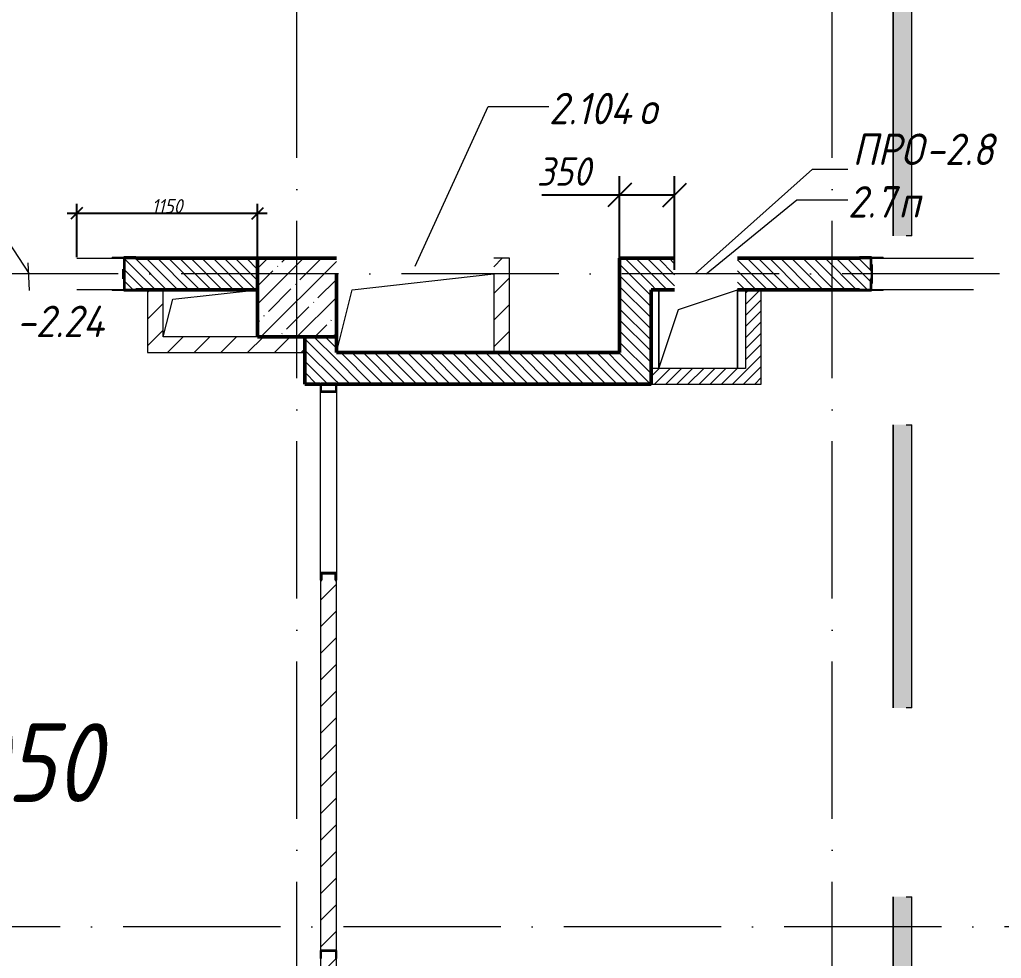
# Model space of a CAD drawing. Header units: millimetres. Extents: x -537608 to 253996, y -217170 to 186033.
# Drawn here: x -166360 to -160122, y -55107 to -49141 of the extents above; entities that cross this region are included whole.
import ezdxf

# ---------------------------------------------------------------- set-up
doc = ezdxf.new("R2010")
doc.units = ezdxf.units.MM
doc.linetypes.add('50_200_ШТРИХ_1Т_ш5_п1_п1_', pattern=[1400, 1000, -200, 0, -200])
for name, color, linetype, lineweight in [('A-____-____-DIMS', 7, 'Continuous', 9), ('A-FLOR-____-OTLN', 7, 'Continuous', 9), ('A-GENM-____-IDEN', 7, 'Continuous', 9), ('A-GENM-____-MCUT', 7, 'Continuous', 25), ('A-GENM-____-OTLN', 7, 'Continuous', 9), ('A-GENM-____-OTLN-1', 7, 'Continuous', 25), ('A-GLAZ-____-IDEN', 7, 'Continuous', 9), ('A-GLAZ-____-OTLN', 7, 'Continuous', 9), ('A-WALL-____-MCUT-2', 7, 'Continuous', 50), ('A-WALL-____-PATT-1', 7, 'Continuous', 9), ('A-WALL-FNSH-MCUT-1', 7, 'Continuous', 9), ('I-WALL-____-OTLN', 7, 'Continuous', 9), ('S-COLS-____-MCUT', 7, 'Continuous', 50), ('S-COLS-____-OTLN', 7, 'Continuous', 9), ('S-GRID-____-OTLN-1', 7, '50_200_ШТРИХ_1Т_ш5_п1_п1_', 9), ('Марки помещений', 7, 'Continuous', 9)]:
    doc.layers.add(name, color=color, linetype=linetype, lineweight=lineweight)
doc.layers.add('A-GLAZ-____-OTLN-1', color=7, linetype='Continuous', lineweight=9, true_color=0xc0c0c0)
doc.styles.add('ISOCPEUR_I_10', font='isocpeui.ttf', dxfattribs={"width": 0.9, "height": 180})
doc.styles.add('ISOCPEUR_I_3', font='isocpeui.ttf', dxfattribs={"width": 0.85, "height": 2.2})
doc.styles.add('ISOCPEUR_I_7', font='isocpeui.ttf', dxfattribs={"width": 0.9, "height": 90})
doc.styles.add('ISOCPEUR_I_9', font='isocpeui.ttf', dxfattribs={"width": 0.9, "height": 250})
doc.dimstyles.new('ISO-1_8_0_9К_СРЕДНИЙ_Кладочные_2', dxfattribs={"dimscale": 304.8, "dimtxt": 89.638306, "dimasz": 0.246063, "dimexe": 0.19685, "dimexo": 0, "dimgap": 0, "dimtad": 1, "dimdec": 3, "dimrnd": 0.001, "dimdsep": 46, "dimtxsty": 'ISOCPEUR_I_7', "dimblk1": 'OBLIQUE', "dimblk2": 'OBLIQUE', "dimsah": 1, "dimcen": 0.09, "dimdle": 0.19685, "dimazin": 0, "dimtfac": 1, "dimtdec": 4, "dimtix": 1, "dimtmove": 1, "dimatfit": 3, "dimfxl": 1, "dimtvp": 1, "dimtolj": 1, "dimtzin": 0, "dimarcsym": 2})
doc.dimstyles.new('ISO-1_8_0_9К_СРЕДНИЙ_Кладочные_3', dxfattribs={"dimscale": 304.8, "dimtxt": 179.276612, "dimasz": 0.492126, "dimexe": 0.393701, "dimexo": 0, "dimgap": 0, "dimtad": 1, "dimdec": 3, "dimrnd": 0.001, "dimdsep": 46, "dimtxsty": 'ISOCPEUR_I_10', "dimblk1": 'OBLIQUE', "dimblk2": 'OBLIQUE', "dimsah": 1, "dimcen": 0.09, "dimdle": 0.393701, "dimazin": 0, "dimtfac": 1, "dimtdec": 4, "dimtix": 1, "dimtmove": 0, "dimatfit": 3, "dimfxl": 1, "dimtvp": 1, "dimtolj": 1, "dimtzin": 0, "dimarcsym": 2})
pattern_1 = [(45, (-184647.67, -56738.29), (-84.8528, 84.8528), [])]
pattern_2 = [(135, (-184647.673, -56738.29), (-35.35534, -35.35534), [])]
pattern_3 = [(45, (-184647.673, -56738.29), (-35.35534, 35.35534), [])]

# ---------------------------------------------------------------- blocks, each defined once
blk = doc.blocks.new('BSC_Колонна _Прямоугольная - 500х500-V72-АР1_План отверстий 2 этажа в осях 1-64_А-ГГ')
at = {"layer": 'S-COLS-____-OTLN'}
h = blk.add_hatch(dxfattribs=at)
h.set_pattern_fill('FP_101', color=256, style=0, pattern_type=2)
h.set_pattern_definition([(45, (-20050, -5831.04), (-114.0493, 114.0493), []), (45, (-19935.95, -5831.04), (-114.0493, 114.0493), [201.613, -40.323, 3.353, -36.97])])
h.paths.add_polyline_path([(-250, -250), (250, -250), (250, 250), (-250, 250), (-250, 150)], flags=0)
at = {"layer": 'S-COLS-____-MCUT'}
for p, q in [((250, 250), (-250, 250)), ((-250, 250), (-250, -250)), ((250, -250), (250, 150)), ((-250, -250), (250, -250))]:
    blk.add_line(p, q, dxfattribs=at)
blk = doc.blocks.new('АР_Перемычка - АР_Перемычка-28448550-АР1_План отверстий 2 этажа в осях 1-64_А-ГГ')
at = {"layer": 'A-GENM-____-OTLN'}
blk.add_line((-350, -100), (-342, -100), dxfattribs=at)
blk = doc.blocks.new('154_Фахверк_СКБ_Швеллер - Тип_100_3550_1-28320239-АР1_План отверстий 2 этажа в осях 1-64_А-ГГ')
at = {"layer": 'A-GENM-____-MCUT'}
for p, q in [((175, 50), (125, 50)), ((125, 50), (125, -50)), ((128, 47), (175, 47)), ((128, -47), (128, 47)), ((175, 47), (175, 50)), ((125, -50), (175, -50)), ((175, -47), (128, -47)), ((175, -50), (175, -47))]:
    blk.add_line(p, q, dxfattribs=at)
blk = doc.blocks.new('154_Стойка_СКБ_Швеллер - СМ-2180_100-28318692-АР1_План отверстий 2 этажа в осях 1-64_А-ГГ')
at = {"layer": 'A-GENM-____-MCUT'}
for p, q in [((171, 50), (125, 50)), ((125, 50), (125, -50)), ((129.5, 42.4), (171, 42.4)), ((129.5, -42.4), (129.5, 42.4)), ((171, 42.4), (171, 50)), ((125, -50), (171, -50)), ((171, -42.4), (129.5, -42.4)), ((171, -50), (171, -42.4))]:
    blk.add_line(p, q, dxfattribs=at)
blk = doc.blocks.new('154_Фахверк_СКБ_Швеллер - Тип_100_3550-28487752-АР1_План отверстий 2 этажа в осях 1-64_А-ГГ')
at = {"layer": 'A-GENM-____-MCUT'}
for p, q in [((175, 50), (125, 50)), ((125, 50), (125, -50)), ((128, 47), (175, 47)), ((128, -47), (128, 47)), ((175, 47), (175, 50)), ((125, -50), (175, -50)), ((175, -47), (128, -47)), ((175, -50), (175, -47))]:
    blk.add_line(p, q, dxfattribs=at)
blk = doc.blocks.new('154_Стойка_СКБ_Уголок - СМ-2180_200-28268025-АР1_План отверстий 2 этажа в осях 1-64_А-ГГ')
at = {"layer": 'A-GENM-____-MCUT'}
for p, q in [((125, 156), (125, 81)), ((200, 156), (125, 156)), ((131, 81), (131, 150)), ((131, 150), (200, 150)), ((200, 150), (200, 156)), ((125, 81), (131, 81)), ((131, 19), (125, 19)), ((125, 19), (125, -56)), ((131, -50), (131, 19)), ((125, -56), (200, -56)), ((200, -50), (131, -50)), ((200, -56), (200, -50))]:
    blk.add_line(p, q, dxfattribs=at)
blk = doc.blocks.new('Стойка_Влож_Уголок_Опорный - Уголок-28213941-АР1_План отверстий 2 этажа в осях 1-64_А-ГГ')
at = {"layer": 'A-GENM-____-OTLN'}
for p, q in [((-212, -6), (-212, 0)), ((0, 0), (0, -6)), ((-212, -75), (-212, -6)), ((-212, -6), (-206, -6)), ((-6, -6), (0, -6)), ((0, -6), (0, -75)), ((-212, -75), (-206, -75)), ((-6, -75), (0, -75))]:
    blk.add_line(p, q, dxfattribs=at)
blk = doc.blocks.new('154_Стойка_СКБ_Уголок - СМ-2480_200-28346303-АР1_План отверстий 2 этажа в осях 1-64_А-ГГ')
at = {"layer": 'A-GENM-____-MCUT'}
for p, q in [((125, 156), (125, 81)), ((200, 156), (125, 156)), ((131, 81), (131, 150)), ((131, 150), (200, 150)), ((200, 150), (200, 156)), ((125, 81), (131, 81)), ((131, 19), (125, 19)), ((125, 19), (125, -56)), ((131, -50), (131, 19)), ((125, -56), (200, -56)), ((200, -50), (131, -50)), ((200, -56), (200, -50))]:
    blk.add_line(p, q, dxfattribs=at)
blk = doc.blocks.new('Стойка_Влож_Полоса боковая - Полоса-28213942-АР1_План отверстий 2 этажа в осях 1-64_А-ГГ')
at = {"layer": 'A-GENM-____-OTLN'}
for p, q in [((-5, 60), (0, 60)), ((-5, -60), (-5, 60)), ((0, 31), (0, -31)), ((0, -60), (-5, -60))]:
    blk.add_line(p, q, dxfattribs=at)
blk = doc.blocks.new('AR_Отверстие прямоугольное _в плите_ - AR_Отверстие прямоугольное _в плите_-30459293-АР1_План отверстий 2 этажа в осях 1-64_А-ГГ')
at = {"layer": 'A-GENM-____-OTLN'}
for p, q in [((-250, 250), (-250, -250)), ((-125, 125), (250, 250)), ((250, -250), (250, 250)), ((-250, -250), (-125, 125))]:
    blk.add_line(p, q, dxfattribs=at)
blk = doc.blocks.new('AR_Отверстие прямоугольное _в плите_ - AR_Отверстие прямоугольное _в плите_-30552555-АР1_План отверстий 2 этажа в осях 1-64_А-ГГ')
at = {"layer": 'A-GENM-____-OTLN'}
for p, q in [((-240, 90), (300, 150)), ((-300, -150), (-240, 90))]:
    blk.add_line(p, q, dxfattribs=at)
blk = doc.blocks.new('AR_Отверстие прямоугольное _в плите_ - AR_Отверстие прямоугольное _в плите_-30552705-АР1_План отверстий 2 этажа в осях 1-64_А-ГГ')
at = {"layer": 'A-GENM-____-OTLN'}
for p, q in [((-400, 150), (500, 250)), ((-500, -250), (-400, 150))]:
    blk.add_line(p, q, dxfattribs=at)
blk = doc.blocks.new('Отлив_СКБ - Отлив витража_120_НВФ-V194-АР1_План отверстий 2 этажа в осях 1-64_А-ГГ')
at = {"layer": 'A-GLAZ-____-OTLN-1'}
for points in [[(1800, -2), (1800, 0), (0, 0), (0, -2), (1544.5, -2)], [(1544.5, -120), (1800, -120), (1800, -2), (0, -2), (0, -120)]]:
    blk.add_hatch(color=256, dxfattribs=at).paths.add_polyline_path(points, flags=0)
at = {"layer": 'A-GLAZ-____-OTLN'}
for p, q in [((0, 0), (1800, 0)), ((1800, -2), (0, -2)), ((0, -120), (0, -83)), ((0, -120), (1800, -120)), ((1800, -83), (1800, -120))]:
    blk.add_line(p, q, dxfattribs=at)
blk = doc.blocks.new('_Oblique')
at = {"color": 0, "linetype": 'ByBlock', "lineweight": -2}
blk.add_line((-0.5, -0.5), (0.5, 0.5), dxfattribs=at)
blk = doc.blocks.new('*D2391')
at = {"layer": 'A-____-____-DIMS', "color": 0, "lineweight": -2, "transparency": 16777216}
for p, q in [((-162547.7, -50657.2), (-162547.7, -50136.1)), ((-162197.7, -50731.7), (-162197.7, -50136.1)), ((-162547.7, -50256.1), (-163041.8, -50256.1)), ((-162197.7, -50256.1), (-162667.7, -50256.1))]:
    blk.add_line(p, q, dxfattribs=at)
at = {"layer": 'Defpoints', "color": 0, "transparency": 16777216}
for p in [(-162197.7, -50256.1), (-162547.7, -50657.2), (-162197.7, -50731.7)]:
    blk.add_point(p, dxfattribs=at)
at = {"layer": 'A-____-____-DIMS', "color": 0, "lineweight": -2, "transparency": 16777216, "xscale": 150, "yscale": 150, "zscale": 150, "rotation": 180}
blk.add_blockref('_Oblique', (-162547.7, -50256.1), dxfattribs=at)
at = {"layer": 'A-____-____-DIMS', "color": 0, "lineweight": -2, "transparency": 16777216, "xscale": 150, "yscale": 150, "zscale": 150}
blk.add_blockref('_Oblique', (-162197.7, -50256.1), dxfattribs=at)
at = {"layer": 'A-____-____-DIMS', "color": 0, "transparency": 16777216, "insert": (-163074.5, -50016.1), "char_height": 180, "width": 409.578, "attachment_point": 1, "line_spacing_factor": 1.149209, "style": 'ISOCPEUR_I_10'}
blk.add_mtext('\\A1;350', dxfattribs=at)
blk = doc.blocks.new('*D2449')
at = {"layer": 'A-____-____-DIMS', "color": 0, "lineweight": -2, "transparency": 16777216}
for p, q in [((-165997.7, -50651.2), (-165997.7, -50311.2)), ((-164847.7, -50657.2), (-164847.7, -50311.2)), ((-166057.7, -50371.2), (-164787.7, -50371.2))]:
    blk.add_line(p, q, dxfattribs=at)
at = {"layer": 'Defpoints', "color": 0, "transparency": 16777216}
for p in [(-164847.7, -50371.2), (-165997.7, -50651.2), (-164847.7, -50657.2)]:
    blk.add_point(p, dxfattribs=at)
at = {"layer": 'A-____-____-DIMS', "color": 0, "lineweight": -2, "transparency": 16777216, "xscale": 75, "yscale": 75, "zscale": 75, "rotation": 180}
blk.add_blockref('_Oblique', (-165997.7, -50371.2), dxfattribs=at)
at = {"layer": 'A-____-____-DIMS', "color": 0, "lineweight": -2, "transparency": 16777216, "xscale": 75, "yscale": 75, "zscale": 75}
blk.add_blockref('_Oblique', (-164847.7, -50371.2), dxfattribs=at)
at = {"layer": 'A-____-____-DIMS', "color": 0, "transparency": 16777216, "insert": (-165422.7, -50326.2), "char_height": 90, "width": 463.361, "attachment_point": 5, "style": 'ISOCPEUR_I_7'}
blk.add_mtext('\\A1;1150', dxfattribs=at)

msp = doc.modelspace()

# ---------------------------------------------------------------- hatches: boundary and pattern name
at = {"layer": 'A-WALL-____-PATT-1'}
h = msp.add_hatch(dxfattribs=at)
h.set_pattern_fill('FP_6', color=256, style=0, pattern_type=2)
h.set_pattern_definition(pattern_2)
h.paths.add_polyline_path([(-164847.6725, -50857.2474), (-164847.6725, -50657.2474), (-165691.6725, -50657.2474), (-165691.6725, -50726.2474), (-165697.6725, -50726.2474), (-165697.6725, -50788.2474), (-165691.6725, -50788.2474), (-165691.6725, -50857.2474), (-165219.2549, -50857.2474)], flags=0)
h.paths.add_polyline_path([(-166853.6725, -50857.2474), (-166853.6725, -50788.2474), (-166847.6725, -50788.2474), (-166847.6725, -50726.2474), (-166853.6725, -50726.2474), (-166853.6725, -50657.2474), (-167347.6725, -50657.2474), (-167347.6725, -50857.2474), (-166922.6725, -50857.2474)], flags=0)
h = msp.add_hatch(dxfattribs=at)
h.set_pattern_fill('FP_4', color=256, style=0, pattern_type=2)
h.set_pattern_definition(pattern_1)
h.paths.add_polyline_path([(-163347.6725, -50757.2474), (-163247.6725, -50757.2474), (-163247.6725, -50657.2474), (-163347.6725, -50657.2474)], flags=0)
h = msp.add_hatch(dxfattribs=at)
h.set_pattern_fill('FP_6', color=256, style=0, pattern_type=2)
h.set_pattern_definition(pattern_2)
h.paths.add_polyline_path([(-162347.6725, -51457.2474), (-162347.6725, -50657.2474), (-162547.6725, -50657.2474), (-162547.6725, -51457.2474)], flags=0)
h = msp.add_hatch(dxfattribs=at)
h.set_pattern_fill('FP_6', color=256, style=0, pattern_type=2)
h.set_pattern_definition(pattern_2)
h.paths.add_polyline_path([(-159241.6725, -50857.2474), (-158847.6725, -50857.2474), (-158847.6725, -50657.2474), (-159241.6725, -50657.2474), (-159241.6725, -50726.2474), (-159247.6725, -50726.2474), (-159247.6725, -50788.2474), (-159241.6725, -50788.2474), (-159241.6725, -50854.2474)], flags=0)
h.paths.add_polyline_path([(-161022.6725, -50857.2474), (-160953.6725, -50857.2474), (-160953.6725, -50788.2474), (-160947.6725, -50788.2474), (-160947.6725, -50726.2474), (-160953.6725, -50726.2474), (-160953.6725, -50657.2474), (-161797.6725, -50657.2474), (-161797.6725, -50857.2474), (-161684.3264, -50857.2474)], flags=0)
h.paths.add_polyline_path([(-162347.6725, -50857.2474), (-162197.6725, -50857.2474), (-162197.6725, -50657.2474), (-162347.6725, -50657.2474)], flags=0)
h = msp.add_hatch(dxfattribs=at)
h.set_pattern_fill('FP_4', color=256, style=0, pattern_type=2)
h.set_pattern_definition(pattern_1)
h.paths.add_polyline_path([(-163247.6725, -51257.2474), (-163247.6725, -50757.2474), (-163347.6725, -50757.2474), (-163347.6725, -51257.2474)], flags=0)
h = msp.add_hatch(dxfattribs=at)
h.set_pattern_fill('FP_4', color=256, style=0, pattern_type=2)
h.set_pattern_definition(pattern_1)
h.paths.add_polyline_path([(-165447.6725, -51157.2474), (-165447.6725, -50857.2474), (-165547.6725, -50857.2474), (-165547.6725, -51157.2474)], flags=0)
h = msp.add_hatch(dxfattribs=at)
h.set_pattern_fill('FP_5', color=256, style=0, pattern_type=2)
h.set_pattern_definition(pattern_3)
h.paths.add_polyline_path([(-161684.3264, -51457.2474), (-161647.6725, -51457.2474), (-161647.6725, -50857.2474), (-161747.6725, -50857.2474), (-161747.6725, -51457.2474)], flags=0)
h = msp.add_hatch(dxfattribs=at)
h.set_pattern_fill('FP_4', color=256, style=0, pattern_type=2)
h.set_pattern_definition(pattern_1)
h.paths.add_polyline_path([(-164547.6725, -51257.2474), (-164547.6725, -51157.2474), (-165547.6725, -51157.2474), (-165547.6725, -51257.2474), (-165219.2549, -51257.2474)], flags=0)
h = msp.add_hatch(dxfattribs=at)
h.set_pattern_fill('FP_6', color=256, style=0, pattern_type=2)
h.set_pattern_definition(pattern_2)
h.paths.add_polyline_path([(-164444.6725, -51457.2474), (-164347.6725, -51457.2474), (-164347.6725, -51157.2474), (-164547.6725, -51157.2474), (-164547.6725, -51457.2474), (-164447.6725, -51457.2474)], flags=0)
h = msp.add_hatch(dxfattribs=at)
h.set_pattern_fill('FP_6', color=256, style=0, pattern_type=2)
h.set_pattern_definition(pattern_2)
h.paths.add_polyline_path([(-162547.6725, -51457.2474), (-162547.6725, -51257.2474), (-164347.6725, -51257.2474), (-164347.6725, -51457.2474), (-163451.7907, -51457.2474)], flags=0)
h = msp.add_hatch(dxfattribs=at)
h.set_pattern_fill('FP_5', color=256, style=0, pattern_type=2)
h.set_pattern_definition(pattern_3)
h.paths.add_polyline_path([(-161747.6725, -51457.2474), (-161747.6725, -51357.2474), (-162347.6725, -51357.2474), (-162347.6725, -51457.2474)], flags=0)
h = msp.add_hatch(dxfattribs=at)
h.set_pattern_fill('FP_4', color=256, style=0, pattern_type=2)
h.set_pattern_definition(pattern_1)
h.paths.add_polyline_path([(-164347.6725, -58157.2474), (-164347.6725, -55107.2474), (-164350.6725, -55107.2474), (-164350.6725, -55060.2474), (-164444.6725, -55060.2474), (-164444.6725, -55107.2474), (-164447.6725, -55107.2474), (-164447.6725, -58157.2474)], flags=0)
h.paths.add_polyline_path([(-164350.6725, -55057.2474), (-164347.6725, -55057.2474), (-164348.5089, -52703.2474), (-164355.2725, -52703.2474), (-164355.2725, -52661.7474), (-164440.0725, -52661.7474), (-164440.0725, -52703.2474), (-164447.6725, -52703.2474), (-164447.6725, -55057.2474), (-164355.2725, -55057.2474)], flags=0)
h.paths.add_polyline_path([(-164350.6725, -51504.2474), (-164350.6725, -51457.2474), (-164444.6725, -51457.2474), (-164444.6725, -51504.2474), (-164353.6725, -51504.2474)], flags=0)

# ---------------------------------------------------------------- linework, layer by layer
at = {"layer": 'A-FLOR-____-OTLN'}
for p, q in [((-162297.6725, -51357.2474), (-162297.6725, -50857.2474)), ((-161797.6725, -50857.2474), (-161797.6725, -51357.2474))]:
    msp.add_line(p, q, dxfattribs=at)
at = {"layer": 'A-GENM-____-IDEN'}
for p, q in [((-162067.843, -50757.2474), (-161322.5619, -50091.8905)), ((-161322.5619, -50091.8905), (-161097.4513, -50091.8905)), ((-166297.6725, -50863.2474), (-166306.6004, -50685.7474))]:
    msp.add_line(p, q, dxfattribs=at)
at = {"layer": 'A-GLAZ-____-IDEN'}
for p, q in [((-163847.6725, -50707.2474), (-163382.0796, -49693.4259)), ((-163382.0796, -49693.4259), (-162997.5129, -49693.4259)), ((-166297.6725, -50757.2474), (-166582.3678, -50323.2765)), ((-161997.6725, -50757.2474), (-161421.642, -50286.5513)), ((-161421.642, -50286.5513), (-161097.4513, -50286.5513))]:
    msp.add_line(p, q, dxfattribs=at)
at = {"layer": 'A-WALL-____-MCUT-2'}
for p, q in [((-164847.6725, -50657.2474), (-165622.6725, -50657.2474)), ((-162197.6725, -50657.2474), (-162547.6725, -50657.2474)), ((-162547.6725, -50657.2474), (-162547.6725, -51257.2474)), ((-161022.6725, -50657.2474), (-161797.6725, -50657.2474)), ((-165697.6725, -50726.2474), (-165697.6725, -50788.2474)), ((-165622.6725, -50857.2474), (-164847.6725, -50857.2474)), ((-162347.6725, -51457.2474), (-162347.6725, -50857.2474)), ((-162347.6725, -50857.2474), (-162197.6725, -50857.2474)), ((-161797.6725, -50857.2474), (-161022.6725, -50857.2474)), ((-164547.6725, -51157.2474), (-164547.6725, -51457.2474)), ((-164347.6725, -51257.2474), (-164347.6725, -51157.2474)), ((-162547.6725, -51257.2474), (-164347.6725, -51257.2474)), ((-164547.6725, -51457.2474), (-164447.6725, -51457.2474)), ((-164444.6725, -51457.2474), (-164350.6725, -51457.2474)), ((-164347.6725, -51457.2474), (-162347.6725, -51457.2474))]:
    msp.add_line(p, q, dxfattribs=at)
at = {"layer": 'A-WALL-FNSH-MCUT-1'}
for p, q in [((-163247.6725, -50657.2474), (-163347.6725, -50657.2474)), ((-163247.6725, -51257.2474), (-163247.6725, -50657.2474)), ((-163347.6725, -50757.2474), (-163347.6725, -51257.2474)), ((-165547.6725, -50857.2474), (-165547.6725, -51257.2474)), ((-165447.6725, -51157.2474), (-165447.6725, -50857.2474)), ((-161747.6725, -50857.2474), (-161747.6725, -51357.2474)), ((-161647.6725, -51457.2474), (-161647.6725, -50857.2474)), ((-164847.6725, -51157.2474), (-165447.6725, -51157.2474)), ((-165547.6725, -51257.2474), (-164547.6725, -51257.2474)), ((-161747.6725, -51357.2474), (-162347.6725, -51357.2474)), ((-162347.6725, -51457.2474), (-161647.6725, -51457.2474)), ((-164447.6725, -52703.2474), (-164447.6725, -55057.2474)), ((-164347.6725, -55057.2474), (-164347.6725, -52703.2474)), ((-164447.6725, -55107.2474), (-164447.6725, -58157.2474)), ((-164347.6725, -58157.2474), (-164347.6725, -55107.2474))]:
    msp.add_line(p, q, dxfattribs=at)
at = {"layer": 'I-WALL-____-OTLN'}
for p, q in [((-165997.6725, -50657.2474), (-165697.6725, -50657.2474)), ((-160947.6725, -50657.2474), (-160297.6725, -50657.2474)), ((-165697.6725, -50857.2474), (-165997.6725, -50857.2474)), ((-160297.6725, -50857.2474), (-160947.6725, -50857.2474)), ((-164447.6725, -52657.2474), (-164447.6725, -51507.2474)), ((-164347.6725, -51507.2474), (-164347.6725, -52657.2474))]:
    msp.add_line(p, q, dxfattribs=at)
at = {"layer": 'S-GRID-____-OTLN-1'}
for p, q in [((-164597.6725, -61220.8957), (-164597.6725, -6857.3298)), ((-161197.6725, -61220.8957), (-161197.6725, -6857.3298)), ((-94328.8852, -50757.2474), (-189316.4427, -50757.2474)), ((-80697.0554, -54907.2474), (-189316.4427, -54907.2474))]:
    msp.add_line(p, q, dxfattribs=at)

# ---------------------------------------------------------------- block references
at = {"layer": 'A-GENM-____-OTLN'}
for name, p, rotation in [('Стойка_Влож_Уголок_Опорный - Уголок-28213941-АР1_План отверстий 2 этажа в осях 1-64_А-ГГ', (-165697.6725, -50863.2474), 269.9999999999995), ('Стойка_Влож_Уголок_Опорный - Уголок-28213941-АР1_План отверстий 2 этажа в осях 1-64_А-ГГ', (-160947.6725, -50651.2474), 89.99999999999955), ('Стойка_Влож_Полоса боковая - Полоса-28213942-АР1_План отверстий 2 этажа в осях 1-64_А-ГГ', (-160947.6725, -50757.2474), 180)]:
    msp.add_blockref(name, p, dxfattribs=dict(at, rotation=rotation))
for name, p in [('AR_Отверстие прямоугольное _в плите_ - AR_Отверстие прямоугольное _в плите_-30552705-АР1_План отверстий 2 этажа в осях 1-64_А-ГГ', (-163847.6725, -51007.2474)), ('AR_Отверстие прямоугольное _в плите_ - AR_Отверстие прямоугольное _в плите_-30552555-АР1_План отверстий 2 этажа в осях 1-64_А-ГГ', (-165147.6725, -51007.2474)), ('AR_Отверстие прямоугольное _в плите_ - AR_Отверстие прямоугольное _в плите_-30459293-АР1_План отверстий 2 этажа в осях 1-64_А-ГГ', (-162047.6725, -51107.2474)), ('АР_Перемычка - АР_Перемычка-28448550-АР1_План отверстий 2 этажа в осях 1-64_А-ГГ', (-160947.6725, -50757.2474))]:
    msp.add_blockref(name, p, dxfattribs=at)
at = {"layer": 'A-GENM-____-OTLN-1'}
msp.add_blockref('154_Стойка_СКБ_Уголок - СМ-2180_200-28268025-АР1_План отверстий 2 этажа в осях 1-64_А-ГГ', (-165822.6725, -50807.2474), dxfattribs=at)
for name, p, rotation in [('154_Стойка_СКБ_Уголок - СМ-2480_200-28346303-АР1_План отверстий 2 этажа в осях 1-64_А-ГГ', (-160822.6725, -50707.2474), 180), ('154_Фахверк_СКБ_Швеллер - Тип_100_3550_1-28320239-АР1_План отверстий 2 этажа в осях 1-64_А-ГГ', (-164397.6725, -51632.2474), 89.99999999999991), ('154_Стойка_СКБ_Швеллер - СМ-2180_100-28318692-АР1_План отверстий 2 этажа в осях 1-64_А-ГГ', (-164397.6725, -52532.2474), 269.9999999999999), ('154_Фахверк_СКБ_Швеллер - Тип_100_3550-28487752-АР1_План отверстий 2 этажа в осях 1-64_А-ГГ', (-164397.6725, -54932.2474), 269.9999999999999)]:
    msp.add_blockref(name, p, dxfattribs=dict(at, rotation=rotation))
at = {"layer": 'A-GLAZ-____-OTLN', "rotation": 90}
for p in [(-160810.1575, -50515.6377), (-160810.1575, -53515.6377), (-160810.1575, -56515.6377)]:
    msp.add_blockref('Отлив_СКБ - Отлив витража_120_НВФ-V194-АР1_План отверстий 2 этажа в осях 1-64_А-ГГ', p, dxfattribs=at)
at = {"layer": 'S-COLS-____-OTLN'}
msp.add_blockref('BSC_Колонна _Прямоугольная - 500х500-V72-АР1_План отверстий 2 этажа в осях 1-64_А-ГГ', (-164597.6725, -50907.2474), dxfattribs=at)

# ---------------------------------------------------------------- texts
at = {"layer": 'A-GENM-____-IDEN', "char_height": 200, "attachment_point": 1, "style": 'ISOCPEUR_I_9'}
for s, insert, width in [('ПРО', (-161067.858, -49864.7744), 562.784625), ('-2.8', (-160603.5142, -49864.7744), 548.35425), ('-2.24', (-166380.9067, -50958.6313), 735.949125)]:
    msp.add_mtext(s, dxfattribs=dict(at, insert=insert, width=width))
at = {"layer": 'A-GLAZ-____-IDEN', "char_height": 200, "attachment_point": 1, "style": 'ISOCPEUR_I_9'}
for s, insert, width in [('2.104', (-162997.5129, -49605.8113), 692.658), ('\\fISOCPEUR|b0|i1|c204|p34|;\\W.9;о', (-162426.0129, -49605.8113), 158.734125), ('2.7', (-161097.4513, -50198.9367), 389.620125), ('\\fISOCPEUR|b0|i1|c204|p34|;\\W.9;п', (-160775.9826, -50198.9367), 158.734125)]:
    msp.add_mtext(s, dxfattribs=dict(at, insert=insert, width=width))
at = {"layer": 'Марки помещений', "insert": (-167150.8774, -53612.6762), "char_height": 500, "width": 785.65375, "attachment_point": 1, "style": 'ISOCPEUR_I_3'}
msp.add_mtext('2.050', dxfattribs=at)

# ---------------------------------------------------------------- dimensions: what is measured, and where the dimension line sits
at = {"layer": 'A-____-____-DIMS'}
dim = msp.add_linear_dim(base=(-162197.6725, -50256.0703), p1=(-162547.6725, -50657.2474), p2=(-162197.6725, -50731.6615), dimstyle='ISO-1_8_0_9К_СРЕДНИЙ_Кладочные_3', override={"dimpost": '<>', "dimfxl": 357.82322}, dxfattribs=at)
dim.commit()
dim.dimension.update_dxf_attribs({"geometry": '*D2391', "text_midpoint": (-162869.7362, -50256.0703), "dimtype": 160})
dim = msp.add_linear_dim(base=(-164847.6725, -50371.2324), p1=(-165997.6725, -50651.2474), p2=(-164847.6725, -50657.2474), dimstyle='ISO-1_8_0_9К_СРЕДНИЙ_Кладочные_2', override={"dimpost": '<>', "dimfxl": 1150.015652}, dxfattribs=at)
dim.commit()
dim.dimension.update_dxf_attribs({"geometry": '*D2449', "text_midpoint": (-165422.6725, -50326.2324)})

doc.saveas('drawing.dxf')
